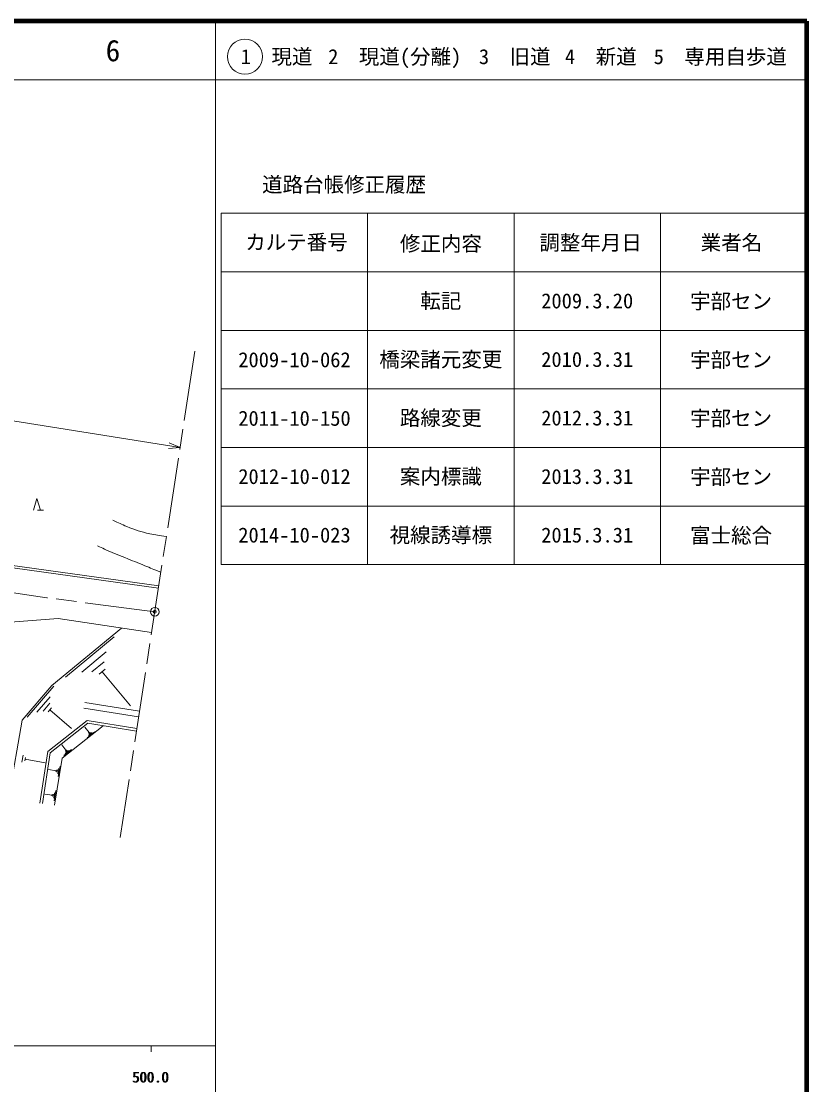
# Model space of a CAD drawing. Units: millimetres at full size, sheet at 1:1000; details may follow other scales. Extents: x 40000 to 680000, y 20000 to 380000.
# Drawn here: x 545832 to 680000, y 198357 to 380000 of the extents above; entities that cross this region are included whole.
import ezdxf
from ezdxf.enums import TextEntityAlignment as Align

# ---------------------------------------------------------------- set-up
doc = ezdxf.new("R2010")
doc.units = ezdxf.units.MM
doc.header["$LTSCALE"] = 1000
doc.header["$PDMODE"] = 32
doc.header["$PDSIZE"] = 500
doc.linetypes.add('CHAIN', pattern=[18.5, 12, -1.5, 3.5, -1.5])
for name, color, linetype, lineweight in [('M-BGD', 7, 'Continuous', 13), ('M-BMK', 2, 'CHAIN', 13), ('M-BMK-SRVR', 3, 'Continuous', 13), ('M-STR-HTXT', 7, 'Continuous', 13), ('M-TTL', 2, 'Continuous', 140), ('M-TTL-BAND', 7, 'Continuous', 13), ('M-TTL-FRAM', 2, 'Continuous', 18), ('M-TTL-LINE', 7, 'Continuous', 18)]:
    doc.layers.add(name, color=color, linetype=linetype, lineweight=lineweight)
doc.layers.add('M-TTL-TXT', color=7, linetype='Continuous')
doc.styles.add('ＭＳ ゴシック', font='')
doc.styles.get('ＭＳ ゴシック').set_extended_font_data('MS Gothic')

msp = doc.modelspace()

# ---------------------------------------------------------------- linework, layer by layer
at = {"layer": 'M-BGD'}
for p, q in [((547907, 296470), (548507, 298470)), ((548507, 298470), (549107, 296470)), ((549607, 296470), (548607, 296470)), ((569253, 283156), (482733, 295261)), ((569308, 283552), (482789, 295657)), ((553407, 267953), (561721, 274856)), ((556176, 268847), (560333, 272298)), ((557905, 268878), (559984, 270604)), ((559115, 268478), (560155, 269341)), ((559635, 268910), (564467, 263090)), ((546818, 261112), (551389, 266423)), ((548491, 261983), (550777, 264638)), ((549594, 262189), (550737, 263517)), ((566025, 262142), (556671, 263635)), ((550411, 262064), (550982, 262728)), ((550696, 262396), (554414, 259196)), ((565876, 261172), (556517, 262666)), ((557417, 258529), (556703, 259437)), ((558372, 258650), (557075, 257630)), ((557946, 258525), (557297, 258015)), ((557499, 258593), (557336, 258465)), ((557682, 258527), (557357, 258272)), ((553461, 255475), (552744, 256387)), ((545916, 253436), (546129, 254655)), ((554420, 255597), (553118, 254573)), ((553992, 255471), (553341, 254959)), ((553543, 255539), (553380, 255411)), ((553726, 255473), (553401, 255217)), ((546457, 253655), (546564, 254265)), ((546510, 253960), (549926, 253364)), ((552456, 252796), (552159, 250994)), ((551767, 251984), (550506, 252193)), ((551785, 252097), (551748, 251872)), ((551984, 252180), (551910, 251730)), ((552201, 252375), (552053, 251475)), ((551089, 247811), (549854, 248015)), ((551107, 247922), (551071, 247701)), ((551302, 248003), (551229, 247562)), ((551515, 248194), (551369, 247312)), ((551764, 248606), (551473, 246841))]:
    msp.add_line(p, q, dxfattribs=at)
for points in [[(568088, 275574), (552107, 277984), (540236, 277052), (535812, 277569), (528010, 281813), (435410, 296015), (374356, 305777), (361704, 307535), (352201, 308500), (346148, 303851), (345784, 301251), (344728, 283617)], [(562972, 276345), (551076, 266538), (546010, 260601), (543788, 247882)], [(565575, 259212), (557104, 260566), (550374, 255292), (549014, 246442)], [(565504, 258768), (557227, 260091), (550791, 255047), (549459, 246374)], [(559841, 259673), (552833, 254157), (551502, 246098)]]:
    msp.add_lwpolyline(points, dxfattribs=at)
for points, knots in [([(570615, 292023), (569286, 292164), (568875, 292231), (567778, 292465), (566199, 292800), (565332, 293100), (563837, 293711), (562890, 294099), (562553, 294247), (561456, 294802)], [0, 0, 0, 0, 1, 1, 1, 2, 2, 2, 3, 3, 3, 3]), ([(569676, 285909), (568341, 286444), (568005, 286579), (566935, 287012), (565605, 287552), (564862, 287859), (563535, 288404), (562172, 288964), (561385, 289223), (560048, 289844), (559578, 290062), (559420, 290132), (558852, 290416)], [0, 0, 0, 0, 1, 1, 1, 2, 2, 2, 3, 3, 3, 4, 4, 4, 4])]:
    msp.add_open_spline(points, degree=3, knots=knots, dxfattribs=at)
at = {"layer": 'M-BMK'}
msp.add_line((575473, 323649), (562717, 240605), dxfattribs=at)
msp.add_lwpolyline([(568637, 279146), (550178, 281539), (530325, 284552), (482255, 291904)], dxfattribs=at)
at = {"layer": 'M-BMK-SRVR'}
msp.add_circle((568637, 279146), 750, dxfattribs=at)
msp.add_point((568637, 279146), dxfattribs=at)
msp.add_point((568637, 279146), dxfattribs=at)
at = {"layer": 'M-STR-HTXT'}
for p, q in [((572947, 307209), (486782, 320842)), ((570958, 307000), (572947, 307209)), ((572947, 307209), (571120, 308022))]:
    msp.add_line(p, q, dxfattribs=at)
at = {"layer": 'M-TTL'}
for p, q in [((680000, 380000), (40000, 380000)), ((680000, 20000), (680000, 380000))]:
    msp.add_line(p, q, dxfattribs=at)
at = {"layer": 'M-TTL-BAND'}
for p, q in [((579000, 20000), (579000, 370000)), ((40000, 205000), (579000, 205000)), ((568000, 205000), (568000, 204000))]:
    msp.add_line(p, q, dxfattribs=at)
at = {"layer": 'M-TTL-FRAM'}
for p, q in [((580000, 347197), (580000, 287197)), ((580000, 347197), (680000, 347197)), ((580000, 287197), (680000, 287197))]:
    msp.add_line(p, q, dxfattribs=at)
at = {"layer": 'M-TTL-LINE'}
for p, q in [((579000, 380000), (579000, 370000)), ((40000, 370000), (680000, 370000)), ((605000, 347197), (605000, 287197)), ((630000, 347197), (630000, 287197)), ((655000, 347197), (655000, 287197)), ((580000, 337197), (680000, 337197)), ((580000, 327197), (680000, 327197)), ((580000, 317197), (680000, 317197)), ((580000, 307197), (680000, 307197)), ((580000, 297197), (680000, 297197))]:
    msp.add_line(p, q, dxfattribs=at)
msp.add_circle((584031, 373958), 3000, dxfattribs=at)

# ---------------------------------------------------------------- texts
at = {"layer": 'M-TTL-BAND', "style": 'ＭＳ ゴシック'}
for p in [(567844, 198195), (568000, 198195)]:
    msp.add_text('500.0', height=1833, dxfattribs=at).set_placement(p, align=Align.BOTTOM_CENTER)
at = {"layer": 'M-TTL-TXT', "style": 'ＭＳ ゴシック'}
for s, height, p in [('6', 3666, (561497, 375000)), ('1\u3000現道', 2566, (589448, 373958)), ('2\u3000現道(分離)', 2566, (609619, 373958)), ('3\u3000旧道', 2566, (630121, 373958)), ('4\u3000新道', 2566, (644824, 373958)), ('5\u3000専用自歩道', 2566, (665228, 373958)), ('道路台帳修正履歴', 2566, (600968, 352113)), ('カルテ番号', 2566, (592839, 342277)), ('修正内容', 2566, (617509, 342023)), ('調整年月日', 2566, (643089, 342197)), ('業者名', 2566, (667134, 342197)), ('転記', 2566, (617500, 332245)), ('2009.3.20', 2566, (642500, 332245)), ('宇部セン', 2566, (667077, 332189)), ('2009-10-062', 2566, (592500, 322189)), ('橋梁諸元変更', 2566, (617500, 322245)), ('2010.3.31', 2566, (642500, 322245)), ('宇部セン', 2566, (667077, 322189)), ('2011-10-150', 2566, (592500, 312189)), ('路線変更', 2566, (617500, 312245)), ('2012.3.31', 2566, (642500, 312245)), ('宇部セン', 2566, (667077, 312189)), ('2012-10-012', 2566, (592500, 302245)), ('案内標識', 2566, (617500, 302245)), ('2013.3.31', 2566, (642500, 302245)), ('宇部セン', 2566, (667077, 302189)), ('2014-10-023', 2566, (592500, 292245)), ('視線誘導標', 2566, (617500, 292245)), ('2015.3.31', 2566, (642500, 292245)), ('富士総合', 2566, (667077, 292189))]:
    msp.add_text(s, height=height, dxfattribs=at).set_placement(p, align=Align.MIDDLE_CENTER)

doc.saveas('drawing.dxf')
